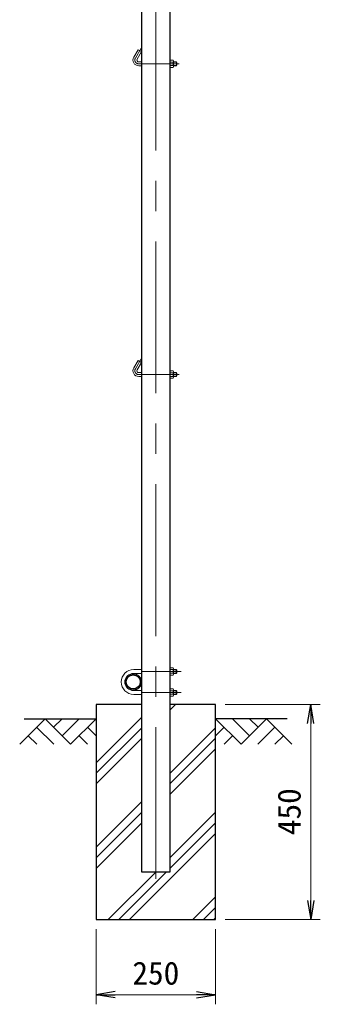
# Model space of a CAD drawing. Units: millimetres, scale not verified. Extents: x -4200 to 4200, y -2970 to 2970.
# Drawn here: x -178 to 451, y -1167 to 893 of the extents above; entities that cross this region are included whole.
import ezdxf
from ezdxf.enums import TextEntityAlignment as Align

# ---------------------------------------------------------------- set-up
doc = ezdxf.new("R2010")
doc.units = ezdxf.units.MM
doc.header["$LTSCALE"] = 10
doc.linetypes.add('USER1', pattern=[50.8, 31.75, -6.35, 6.35, -6.35])
for name, color, linetype, lineweight in [('0-0_D-STR1', 1, 'Continuous', 25), ('0-1_D-STR3', 3, 'Continuous', 13), ('0-2_D-BMK', 2, 'USER1', 13), ('0-3_D-STR-DIM', 7, 'Continuous', 13), ('0-6_D-DCR-HCH', 7, 'Continuous', 13), ('0-7_D-STR4', 7, 'Continuous', 25), ('0-8_D-BGD', 7, 'Continuous', 25)]:
    doc.layers.add(name, color=color, linetype=linetype, lineweight=lineweight)
doc.layers.add('0-4_0', color=7, linetype='Continuous')
doc.styles.add('ＭＳ ゴシック', font='')
doc.styles.get('ＭＳ ゴシック').set_extended_font_data('MS Gothic')

# ---------------------------------------------------------------- blocks, each defined once
blk = doc.blocks.new('_Open')
at = {"layer": '0-4_0'}
blk.add_line((-10, 1.667), (0, 0), dxfattribs=at)
blk.add_lwpolyline([(-10, -1.667), (0, 0), (-10, 0)], dxfattribs=at)

msp = doc.modelspace()

# ---------------------------------------------------------------- linework, layer by layer
at = {"layer": '0-0_D-STR1'}
msp.add_lwpolyline([(76.6, 1500.03), (76.6, -889.77), (137.1, -889.77), (137.1, 1500.03)], dxfattribs=at)
for radius in [17, 14.7]:
    msp.add_circle((59.6, -492.77), radius, dxfattribs=at)
at = {"layer": '0-1_D-STR3'}
for p, q in [((69.67, 829.82), (60.67, 814.23)), ((76.6, 825.82), (67.6, 810.23)), ((76.6, 825.82), (69.67, 829.82)), ((71.06, 804.23), (76.6, 804.23)), ((137.1, 807.73), (137.1, 792.73)), ((137.1, 807.73), (142.9, 807.73)), ((142.9, 803.98), (137.1, 803.98)), ((143.6, 806.15), (143.6, 794.58)), ((143.6, 804.23), (149.86, 804.23)), ((143.6, 803.53), (150.56, 803.53)), ((149.86, 804.23), (149.86, 796.23)), ((151.06, 803.03), (149.86, 804.23)), ((71.06, 796.23), (76.6, 796.23)), ((142.9, 796.48), (137.1, 796.48)), ((137.1, 792.73), (142.9, 792.73)), ((143.6, 796.93), (150.56, 796.93)), ((143.6, 796.23), (149.86, 796.23)), ((149.86, 796.23), (151.06, 797.43)), ((151.06, 803.03), (151.06, 797.43)), ((151.06, 803.03), (151.06, 797.43)), ((69.67, 179.82), (60.67, 164.23)), ((76.6, 175.82), (67.6, 160.23)), ((76.6, 175.82), (69.67, 179.82)), ((71.06, 154.23), (76.6, 154.23)), ((71.06, 146.23), (76.6, 146.23)), ((137.1, 157.73), (137.1, 142.73)), ((137.1, 157.73), (142.9, 157.73)), ((142.9, 153.98), (137.1, 153.98)), ((142.9, 146.48), (137.1, 146.48)), ((143.6, 156.15), (143.6, 144.58)), ((143.6, 154.23), (149.86, 154.23)), ((143.6, 153.53), (150.56, 153.53)), ((143.6, 146.93), (150.56, 146.93)), ((143.6, 146.23), (149.86, 146.23)), ((149.86, 154.23), (149.86, 146.23)), ((151.06, 153.03), (149.86, 154.23)), ((149.86, 146.23), (151.06, 147.43)), ((151.06, 153.03), (151.06, 147.43)), ((151.06, 153.03), (151.06, 147.43)), ((137.1, 142.73), (142.9, 142.73)), ((60.6, -466.77), (76.6, -466.77)), ((137.1, -463.27), (142.9, -463.27)), ((142.9, -467.02), (137.1, -467.02)), ((143.6, -464.85), (143.6, -476.42)), ((143.6, -466.77), (149.4, -466.77)), ((143.6, -467.47), (150.1, -467.47)), ((149.4, -466.77), (150.6, -467.97)), ((149.4, -474.77), (149.4, -466.77)), ((150.6, -473.57), (149.4, -474.77)), ((150.6, -473.57), (150.6, -467.97)), ((60.6, -474.77), (76.6, -474.77)), ((142.9, -474.52), (137.1, -474.52)), ((143.6, -474.07), (150.1, -474.07)), ((143.6, -474.77), (149.4, -474.77)), ((60.6, -510.77), (76.6, -510.77)), ((137.1, -522.27), (137.1, -507.27)), ((137.1, -507.27), (142.9, -507.27)), ((142.9, -511.02), (137.1, -511.02)), ((143.6, -520.69), (143.6, -509.13)), ((143.6, -510.77), (149.4, -510.77)), ((143.6, -511.47), (150.1, -511.47)), ((149.4, -510.77), (150.6, -511.97)), ((150.6, -517.57), (150.6, -511.97)), ((60.6, -518.77), (76.6, -518.77)), ((142.9, -518.52), (137.1, -518.52)), ((137.1, -522.27), (142.9, -522.27)), ((143.6, -518.07), (150.1, -518.07)), ((143.6, -518.77), (149.4, -518.77))]:
    msp.add_line(p, q, dxfattribs=at)
for points in [[(137.1, -463.27), (137.1, -478.27), (142.9, -478.27)], [(150.6, -517.57), (149.4, -518.77), (149.4, -510.77)]]:
    msp.add_lwpolyline(points, dxfattribs=at)
for centre, radius, start, end in [((71.06, 808.23), 12, 150, 270), ((71.06, 808.23), 4, 150, 270), ((133.2, 800.23), 10.39, 338.85295, 21.14705), ((140.8, 805.85), 2.81, 318.21899, 41.78101), ((140.74, 794.6), 2.86, 319.0514, 40.9486), ((71.06, 158.23), 12, 150, 270), ((71.06, 158.23), 4, 150, 270), ((133.2, 150.23), 10.39, 338.85295, 21.14705), ((140.8, 155.85), 2.81, 318.21899, 41.78101), ((140.74, 144.6), 2.86, 319.0514, 40.9486), ((60.6, -492.77), 26, 90, 270), ((133.2, -470.77), 10.39, 338.85295, 21.14705), ((140.8, -465.15), 2.81, 318.21899, 41.78101), ((60.6, -492.77), 18, 90, 270), ((140.74, -476.4), 2.86, 319.0514, 40.9486), ((133.2, -514.77), 10.39, 338.85295, 21.14705), ((140.74, -509.15), 2.86, 319.0514, 40.9486), ((140.8, -520.4), 2.81, 318.21899, 41.78101)]:
    msp.add_arc(centre, radius, start, end, dxfattribs=at)
at = {"layer": '0-2_D-BMK'}
for p, q in [((106.85, -904.77), (106.85, 1540.23)), ((76.24, 833.19), (64.13, 812.23)), ((71.06, 800.23), (155.95, 800.23)), ((76.24, 183.19), (64.13, 162.23)), ((71.06, 150.23), (155.95, 150.23)), ((76.6, -470.77), (160.19, -470.77)), ((76.6, -514.77), (160.19, -514.77))]:
    msp.add_line(p, q, dxfattribs=at)
for centre in [(71.06, 808.23), (71.06, 158.23)]:
    msp.add_arc(centre, 8, 150, 270, dxfattribs=at)
at = {"layer": '0-3_D-STR-DIM'}
for p, q in [((251.85, -539.77), (450.86, -539.77)), ((430.86, -949.77), (430.86, -579.77)), ((251.85, -989.77), (450.86, -989.77)), ((-18.15, -1009.77), (-18.15, -1167.09)), ((231.85, -1009.77), (231.85, -1167.09)), ((21.85, -1147.09), (191.85, -1147.09))]:
    msp.add_line(p, q, dxfattribs=at)
at = {"layer": '0-6_D-DCR-HCH'}
for p, q in [((137.1, -550.76), (148.09, -539.77)), ((-124.58, -569.77), (-177.79, -622.99)), ((-124.58, -569.77), (-71.36, -622.99)), ((-106.84, -587.51), (-89.1, -569.77)), ((-89.1, -605.25), (-53.63, -569.77)), ((-71.36, -622.99), (-18.15, -569.77)), ((-18.15, -661.82), (76.6, -567.07)), ((285.06, -622.99), (231.85, -569.77)), ((302.8, -605.25), (267.32, -569.77)), ((338.27, -569.77), (285.06, -622.99)), ((320.63, -587.6), (302.8, -569.77)), ((338.27, -569.77), (391.48, -622.99)), ((-142.31, -587.51), (-106.68, -622.99)), ((-35.89, -587.51), (-18.15, -605.17)), ((-18.15, -683.92), (76.6, -589.17)), ((137.1, -683.34), (231.85, -588.59)), ((249.59, -587.51), (231.85, -605.17)), ((356.01, -587.51), (320.37, -622.99)), ((-160.05, -605.25), (-142.23, -622.99)), ((-53.63, -605.25), (-35.81, -622.99)), ((-18.15, -706.01), (76.6, -611.26)), ((137.1, -705.44), (231.85, -610.69)), ((267.32, -605.25), (249.5, -622.99)), ((373.75, -605.25), (355.93, -622.99)), ((137.1, -727.54), (231.85, -632.79)), ((-18.15, -838.59), (76.6, -743.84)), ((-18.15, -860.69), (76.6, -765.94)), ((137.1, -860.12), (231.85, -765.37)), ((-18.15, -882.79), (76.6, -788.04)), ((137.1, -882.22), (231.85, -787.47)), ((51.64, -989.77), (231.85, -809.57)), ((7.45, -989.77), (107.45, -889.77)), ((29.54, -989.77), (129.54, -889.77)), ((184.22, -989.77), (231.85, -942.15)), ((206.32, -989.77), (231.85, -964.25)), ((228.42, -989.77), (231.85, -986.34))]:
    msp.add_line(p, q, dxfattribs=at)
at = {"layer": '0-7_D-STR4'}
msp.add_line((231.85, -539.77), (137.1, -539.77), dxfattribs=at)
msp.add_lwpolyline([(76.6, -539.77), (-18.15, -539.77), (-18.15, -989.77), (231.85, -989.77), (231.85, -539.77)], dxfattribs=at)
at = {"layer": '0-8_D-BGD'}
for p, q in [((-168.15, -569.77), (-18.15, -569.77)), ((381.85, -569.77), (231.85, -569.77))]:
    msp.add_line(p, q, dxfattribs=at)

# ---------------------------------------------------------------- block references
at = {"layer": '0-3_D-STR-DIM', "xscale": 4, "yscale": 4}
for p, rotation in [((430.86, -539.77), 90), ((430.86, -989.77), 270), ((-18.15, -1147.09), 180)]:
    msp.add_blockref('_Open', p, dxfattribs=dict(at, rotation=rotation))
msp.add_blockref('_Open', (231.85, -1147.09), dxfattribs=at)

# ---------------------------------------------------------------- texts
at = {"layer": '0-3_D-STR-DIM', "style": 'ＭＳ ゴシック'}
msp.add_text('450', height=48.09, rotation=90, dxfattribs=at).set_placement((424.11, -813.27), align=Align.BOTTOM_LEFT)
msp.add_text('250', height=48.09, dxfattribs=at).set_placement((57.85, -1140.34), align=Align.BOTTOM_LEFT)

doc.saveas('drawing.dxf')
